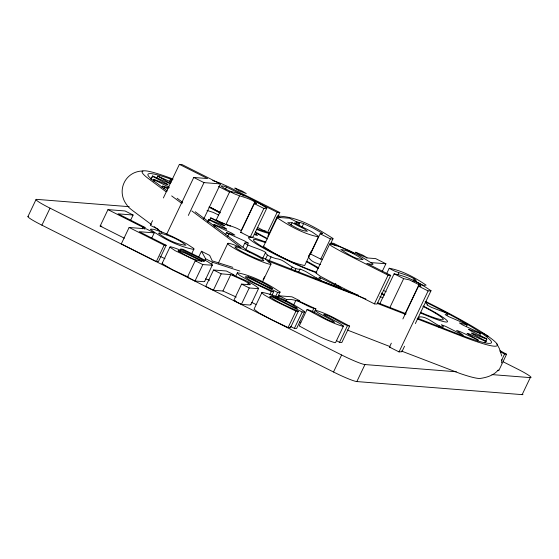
<?xml version="1.0" encoding="UTF-8"?>
<svg xmlns="http://www.w3.org/2000/svg" width="559" height="559" viewBox="0 0 559 559"><rect width="100%" height="100%" fill="white"/><g stroke="black" fill="none" stroke-linecap="round" stroke-linejoin="round"><path stroke-width="0.84" d="M180.026 250.656L180.774 249.097L199.71 258.3L204.496 261.158L203.672 261.437C192.652 256.518 182.185 249.817 170.446 246.708L169.908 247.134L175.114 250.663L196.6 260.878L195.238 260.774L187.412 277.18L195.007 281.002L203.776 281.694L204.601 281.247M204.58 281.631L212.42 264.84L207.829 261.752L197.397 256.288L182.961 249.272L180.774 249.097M298.583 272.422L299.938 269.005L300.316 269.068L305.773 271.548L316.471 277.956L320.384 279.29L320.412 278.438L318.972 277.18L319.566 277.355L340.829 287.822L337.922 285.272M243.018 247.008L244.849 242.92L246.135 242.669L248.427 243.214L244.514 240.929L226.395 232.719L225.682 234.214M501.514 362.952L501.961 359.598M329.712 243.941L329.551 244.36L331.808 246.246L341.759 251.823L388.072 275.182L390.699 275.384L377.018 304.068L374.39 303.858L333.178 283.106L320.552 276.412L315.877 273.037L329.712 243.941C345.196 247.246 359.926 255.463 373.105 264.1L372.315 264.589L366.816 263.359L390.699 275.384M277.453 297.521L280.059 292.05C267.342 283.364 252.612 275.706 237.421 272.757L237.226 273.218L239.629 275.314L249.726 281.086L271.332 291.553L273.686 291.735L271.821 295.641M262.017 292.35L261.822 292.811L264.225 294.907L274.322 300.679L295.928 311.146L298.282 311.328L290.456 327.735L288.102 327.546L271.513 319.65L258.943 312.914L254.003 309.218L262.017 292.35C277.208 295.299 291.945 302.957 304.655 311.642L296.626 328.447L294.362 328.406L290.526 326.477M330.69 243.619L333.101 238.518C316.331 228.051 297.891 216.375 277.418 216.123L267.782 236.324M244.807 243.263C251.361 247.309 259.201 248.434 265.763 252.43C265.057 255.093 272.988 257.727 276.125 258.642C285.363 259.39 290.771 269.27 300.057 269.326M263.135 279.752L264.512 276.74M27.95 216.522L36.062 199.507M522.938 394.465A20.564 1.866 25.5 0 1 522.148 394.64L356.845 381.559A20.627 1.873 25.5 0 1 333.506 371.994L41.918 225.165L50.03 208.151A20.047 1.817 25.5 0 1 36.971 199.388L129.192 206.69M124.294 238.19L100.152 226.032L107.971 209.625L125.055 210.974L133.098 215.026L130.492 220.491M150.902 179.243L152.642 175.987L168.406 182.989L170.09 183.261L157.708 176.092L156.639 178.342M151.216 178.985L152.642 175.987M154.242 232.879L146.199 228.834L129.115 227.478L121.296 243.885L156.345 261.535L158.365 261.696L166.191 245.289L139.177 231.692L154.242 232.879L151.636 238.351M153.159 180.823L153.879 179.32L168.084 184.952L167.211 183.995L152.334 176.246M154.005 181.612L154.717 180.117L153.879 179.32M142.279 228.834L143.027 227.275L145.047 227.436L144.299 228.994M161.998 187.572L162.718 186.07L168.867 187.957M163.906 188.823L164.619 187.321L162.718 186.07M169.601 181.165L170.313 179.663L171.92 180.215M152.558 220.63L150.322 225.319L158.707 229.539M163.368 197.963L179.397 164.36L182.024 164.57L220.456 183.918L203.679 219.086M166.54 234.514L193.756 177.469L207.599 178.559L179.397 164.36M156.345 261.535L164.171 245.128L166.191 245.289M187.412 277.18L188.781 277.285L172.312 269.724L162.082 263.541L169.908 247.134M188.327 215.439L203.986 182.618L220.456 183.918M191.723 253.674L193.959 248.993L193.393 248.21L186.846 243.934L174.562 237.61A20.795 1.887 25.5 0 0 162.522 232.258L153.809 229.344L150.804 229.099L150.504 229.511C163.137 238.644 178.244 246.414 193.652 249.405L193.959 248.993M207.864 221.63L208.933 219.38L223.886 225.731L224.816 225.633L210.722 217.877L209.646 220.127M208.13 222.168L209.206 219.918L208.933 219.38M225.354 189.417L226.465 187.083L244.213 195.699L243.78 196.062M213.321 225.99L214.034 224.487L226.563 229.162L224.921 227.799L209.206 219.918M229.875 191.332L216.2 220.008C223.9 225.193 233.417 225.466 241.16 230.685L254.841 202.009C247.092 196.782 237.575 196.516 229.875 191.332C243.158 193.763 255.805 200.737 266.79 208.241L253.108 236.918L250.201 237.128L240.643 232.313L254.317 203.637L256.777 203.651L254.841 202.009M198.466 257.503L201.45 251.257L209.695 255.407L212.231 260.878L232.782 267.342M214.712 227.024L215.425 225.522L214.034 224.487M195.007 281.002L202.833 264.596L212.406 265.225M204.867 260.354L205.607 258.789L201.45 251.257M225.759 224.823L239.441 196.146M211.728 263.806L212.476 262.248L239.895 271.066M227.695 236.401L228.771 234.151M213.552 269.997L221.189 273.84L230.762 274.602L244.087 280.653L250.285 284.175L250.215 284.664L248.874 284.685L241.579 284.105L233.753 300.511L241.39 304.355L249.705 305.018L250.844 304.704L258.67 288.297C251.25 281.953 241.278 279.004 232.586 274.742L234.004 274.853L226.374 271.01L213.552 269.997L205.733 286.404L213.363 290.247L222.936 291.001L236.261 297.06M218.373 263.114L227.765 243.431M213.363 290.247L221.189 273.84M222.936 291.001L230.762 274.602M250.201 237.128L263.883 208.451L266.79 208.241M245.792 249.454L247.937 244.954M235.556 276.663L237.421 272.757M255.854 234.85L256.567 233.348L267.314 239.007M257.524 227.457L267.537 232.502L277.173 212.294L279.8 212.504L277.949 216.389M299.638 223.341L294.32 222.922L311.719 231.678L318.609 236.443L304.648 265.532C289.939 262.569 275.86 254.722 263.492 246.449L277.439 217.381L289.408 218.192L299.638 223.341L298.527 225.668M247.658 284.489L248.399 282.924M262.583 258.656L265.441 252.661M241.39 304.355L249.216 287.955L257.531 288.612L258.67 288.297M265.322 259.586L267.468 255.093M269.256 260.627L271.045 256.874M262.353 282.232L270.989 264.121M291.008 225.074L292.112 222.748L304.403 228.945L307.394 231.293C300.33 230.776 293.552 226.521 287.738 222.671L292.112 222.748M269.843 294.677L271.332 291.553M301.755 227.541L303.607 223.656L313.313 228.163L322.257 233.194L322.508 233.62L320.153 233.76L310.518 253.968L320.747 259.117L322.166 259.229M270.004 297.737L270.752 296.172L302.188 311.999L304.452 312.041L304.655 311.642M275.727 296.312L277.592 292.406L279.856 292.448L280.059 292.05M291.092 269.298L292.161 267.048M278.375 297.367L279.123 295.802L291.938 296.822L299.575 300.665L297.668 300.511L315.912 308.917L314.046 312.823M294.761 270.996L295.837 268.753M286.012 301.21L286.76 299.652C297.73 298.031 305.983 306.884 315.912 308.917M308.708 256.155L309.784 253.912M308.309 257.392L310.811 252.151L310.497 252.409M293.622 305.053L295.858 300.372M288.102 327.546L295.928 311.146M320.747 259.117L330.383 238.91L332.912 238.959M315.73 279.5L316.471 277.956M294.362 328.406L302.188 311.999M349.641 326.135C338.621 320.384 327.735 313.732 315.709 310.315L315.129 310.524L318.204 312.816L332.689 320.691L334.708 322.354C324.744 319.951 316.75 311.894 307.059 309.546L299.24 325.953C310.811 332.137 322.326 338.985 334.981 342.709L335.617 342.492L343.443 326.086L340.061 323.668L324.136 314.948L323.794 314.27C333.094 316.534 340.578 323.954 349.641 326.135L341.815 342.541L339.509 342.36L336.357 340.557M312.174 311.866L313.662 308.743M339.509 342.36L347.335 325.953M333.506 371.994L341.619 354.979A20.627 1.873 25.5 0 0 364.964 364.552L456.312 371.777M382.195 271.541L385.899 263.764L375.669 258.614L366.152 257.86M386.625 273.686L389.225 268.243C402.501 270.682 415.148 277.655 426.133 285.153L423.226 285.369L413.66 280.555L416.12 280.569L415.882 280.01C407.818 274.008 397.512 273.61 389.225 268.243M374.39 303.858L388.072 275.182M379.938 303.523L394.102 273.826C407.378 276.258 420.026 283.231 431.01 290.736L415.358 323.556M398.043 274.616L398.784 273.058M389.868 307.555L403.661 278.641L409.488 279.912L420.759 285.586L420.997 286.145L418.544 286.131L402.885 318.951M356.845 381.559L364.964 364.552M413.073 281.254L414.184 278.92M404.898 314.2L419.068 284.503M404.548 346.217L401.935 351.688L399.028 351.904L389.469 347.09L391.328 343.177M399.028 351.904L428.103 290.946L431.01 290.736M418.223 319.168L419.292 316.925C427.321 316.01 434.574 324.786 443.007 327.301L443.385 326.631L441.31 324.702L445.656 326.379L463.278 335.274L456.619 330.418L460.33 331.711L478.12 340.075L477.407 341.57M438.955 327.392L439.667 325.897M466.444 326.442L467.156 324.94L464.648 323.458L448.681 316.632L445.111 314.556L447.787 314.899L447.955 314.123L444.733 312.404L431.527 307.394L427.062 305.046L427.467 304.641L425.937 303.069M479.482 335.84L480.551 333.59L479 332.486L462.831 325.038L459.421 322.948L467.156 324.94M484.66 342.786L485.38 341.29L486.085 341.221L485.366 342.716M485.401 342.22L486.833 339.222L486.386 338.607L470.482 330.718L468.589 329.251L480.551 333.59M501.577 360.338L504.56 354.092L506.587 354.252L498.761 370.652L497.412 370.547M522.148 394.64L530.26 377.625A20.564 1.866 25.5 0 0 517.201 368.87L503.17 361.799M336.441 286.746L334.506 286.208L358.389 295.257M318.609 236.443L318.33 236.855C303.621 233.893 289.541 226.046 277.166 217.765M263.492 246.449L263.757 246.058M498.362 369.862C494.002 375.292 486.952 377.465 480.314 378.422A99.027 8.972 25.5 0 1 460.134 373.524L401.746 351.143M162.082 263.541L162.62 263.114M270.752 296.172L269.773 296.515C278.158 303.146 288.71 306.674 298.282 311.328M343.443 326.086L342.8 326.302C330.152 322.578 318.637 315.73 307.059 309.546M256.567 233.348L255.812 233.844L257.475 235.584L254.191 234.319M142.936 170.991C124.923 171.145 115.951 191.178 126.949 205.062A99.027 8.972 25.5 0 0 133.328 211.106L151.405 224.571M266.161 231.126L263.156 230.895L257.063 229.029M210.722 217.877L224.257 223.649M296.123 221.944L300.4 222.559L303.607 223.656M133.098 215.026L118.033 213.831L145.047 227.436M267.537 232.502L269.508 232.656M240.643 232.313L241.9 232.418M100.152 226.032L101.857 226.164M371.162 262.604L385.899 263.764M233.753 300.511L235.374 300.644M486.477 336.211L488.503 336.371L484.171 333.968M389.469 347.09L390.727 347.188M491.983 374.6L530.26 377.625M226.395 232.719L234.843 235.094L231.657 233.089L215.425 225.522M157.708 176.092L171.361 182.143M212.706 180.578L220.686 183.345L228.568 186.853L279.8 212.504M205.481 278.92L209.632 280.255M383.013 297.668L379.854 296.661M316.059 272.009L311.09 270.256A36.922 3.347 25.5 0 1 291.26 261.794L273.498 252.989L261.919 246.491A41.492 3.759 25.5 0 1 253.506 240.223L253.632 239.455L255.274 239.42L265.357 242.508M226.465 187.083L223.719 186.126L220.875 185.902L224.033 188.194L231.901 192.177M207.082 210.429L213.314 212.434L218.758 215.11M320.6 264.624C315.639 262.933 310.909 261.514 308.98 257.671M334.589 286.033L261.27 257.385A23.967 2.173 25.5 0 0 248.364 250.9L246.861 250.208M486.833 339.222L471.663 332.954L472.006 333.667L486.085 341.221M377.94 302.831L406.155 313.788M417.44 318.169L458.401 334.072A92.64 8.399 25.5 0 0 489.502 339.32A92.64 8.399 25.5 0 0 425.113 301.853M365.879 298.981L266.608 260.466L270.318 263.058A23.967 2.173 25.5 0 1 243.654 253.395A23.967 2.173 25.5 0 1 234.158 244.884L241.215 247.7L191.835 210.932M377.269 303.397L405.75 314.444M417.14 318.868L461.888 336.232A99.027 8.972 25.5 0 0 484.38 333.786L479.119 330.446A99.027 8.972 25.5 0 0 425.406 301.343M347.23 329.992L389.539 346.405M313.816 277.97L338.041 287.612M338.747 287.892L352.415 293.328M255.288 231.971L267.454 238.56M485.38 341.29L469.281 333.933L467.017 333.43L478.12 340.075M169.405 187.265L154.717 180.117M164.961 258.677L159.902 256.246M164.619 187.321L167.889 188.865M251.578 302.37L255.882 304.424M299.533 321.949L300.798 322.571M229.987 192.31L218.548 186.461M219.673 212.182L209.562 207.019M320.153 233.76L330.383 238.91M253.29 200.269L277.173 212.294M354.21 253.681L333.632 243.319L331.005 243.116L336.385 245.82M394.102 273.826L403.661 278.641M418.544 286.131L428.103 290.946M254.317 203.637L263.883 208.451M277.418 216.123L280.339 217.591M193.756 177.469L203.986 182.618M383.264 290.303L386.206 291.784M504.56 354.092L500.06 351.499M277.592 292.406L246.156 276.579L245.177 276.922C253.562 283.553 264.114 287.081 273.686 291.735M107.971 209.625L143.027 227.275M205.607 258.789L212.476 262.248M279.123 295.802L286.76 299.652M129.115 227.478L164.171 245.128M195.238 260.774L202.833 264.596M241.579 284.105L249.216 287.955M290.009 327.511L290.456 327.735M50.03 208.151L341.619 354.979M226.311 224.641L230.294 226.018L228.82 225.165M481.292 332.458L483.444 333.569M500.095 350.71L506.587 354.252M220.225 212.567L210.603 207.41M422.932 306.318L428.711 309.393A36.922 3.347 25.5 0 1 441.645 317.4L443.196 318.923L443.203 319.741L441.666 319.818L436.621 318.546A41.492 3.759 25.5 0 1 420.263 312.257M306.171 261.5L314.521 266.273A41.492 3.759 25.5 0 1 318.092 268.53M310.49 252.025L311.768 252.759M335.253 283.56L335.903 283.944M268.627 261.773L269.634 262.492M167.337 190.989L154.067 181.109A92.64 8.399 25.5 0 1 172.731 179.802M177.091 198.256L182.695 202.428M195.231 211.763L249.733 252.347M166.107 191.772L148.722 178.824A99.027 8.972 25.5 0 1 173.066 179.055M171.669 195.916L182.101 203.686M154.186 226.64L161.837 232.334M170.313 179.663L171.333 180.494M401.537 351.108L401.935 351.688M250.502 304.18L250.844 304.704M496.602 343.457L499.39 348.606L501.751 356.055M41.918 225.165A20.047 1.817 25.5 0 1 28.229 216.382M316.862 272.953A43.937 3.983 25.5 0 1 257.895 244.905A43.937 3.983 25.5 0 1 265.93 242.208M306.996 261.36A43.937 3.983 25.5 0 1 318.553 267.859M423.359 306.059A43.937 3.983 25.5 0 1 447.5 321.677A43.937 3.983 25.5 0 1 420.738 313.047M384.375 295.264A43.937 3.983 25.5 0 1 381.776 293.81M269.564 233.41A43.937 3.983 25.5 0 1 256.371 229.351M220.078 212.993A43.937 3.983 25.5 0 1 208.905 207.109M384.061 294.565A36.922 3.347 25.5 0 1 381.427 293.049M234.941 188.11L238.896 190.759L246.253 193.561L242.033 191.01L234.941 188.11M355.692 252.249L359.64 254.897L367.004 257.699L362.784 255.149L355.692 252.249M178.461 250.691L178.042 250.886C185.427 255.274 193.393 260.096 201.953 261.305L184.701 252.982L178.461 250.691M272.582 288.549L271.807 288.793L247.805 276.712C256.497 279.423 265.245 283.175 272.582 288.549M297.178 308.142L296.403 308.393L272.401 296.305C281.093 299.016 289.841 302.768 297.178 308.142M362.896 259.46C354.853 259.348 347.467 253.604 340.815 249.503C348.725 250.397 356.3 255.149 362.896 259.46M159.825 233.012L158.511 233.257C166.205 239.252 176.211 244.283 185.965 245.261C178.642 239.168 169.049 235.36 159.825 233.012M236.254 246.917L235.695 246.805A15.973 1.446 25.5 0 0 244.765 253.122L247.714 254.583A15.973 1.446 25.5 0 0 261.801 260.459A15.973 1.446 25.5 0 0 261.144 258.405L260.208 257.832A15.973 1.446 25.5 0 0 256.728 255.868L255.386 255.163A15.973 1.446 25.5 0 0 251.04 252.975L249.531 252.249A15.973 1.446 25.5 0 0 245.059 250.208L243.647 249.6A15.973 1.446 25.5 0 0 237.792 247.351L236.254 246.917"/></g></svg>
